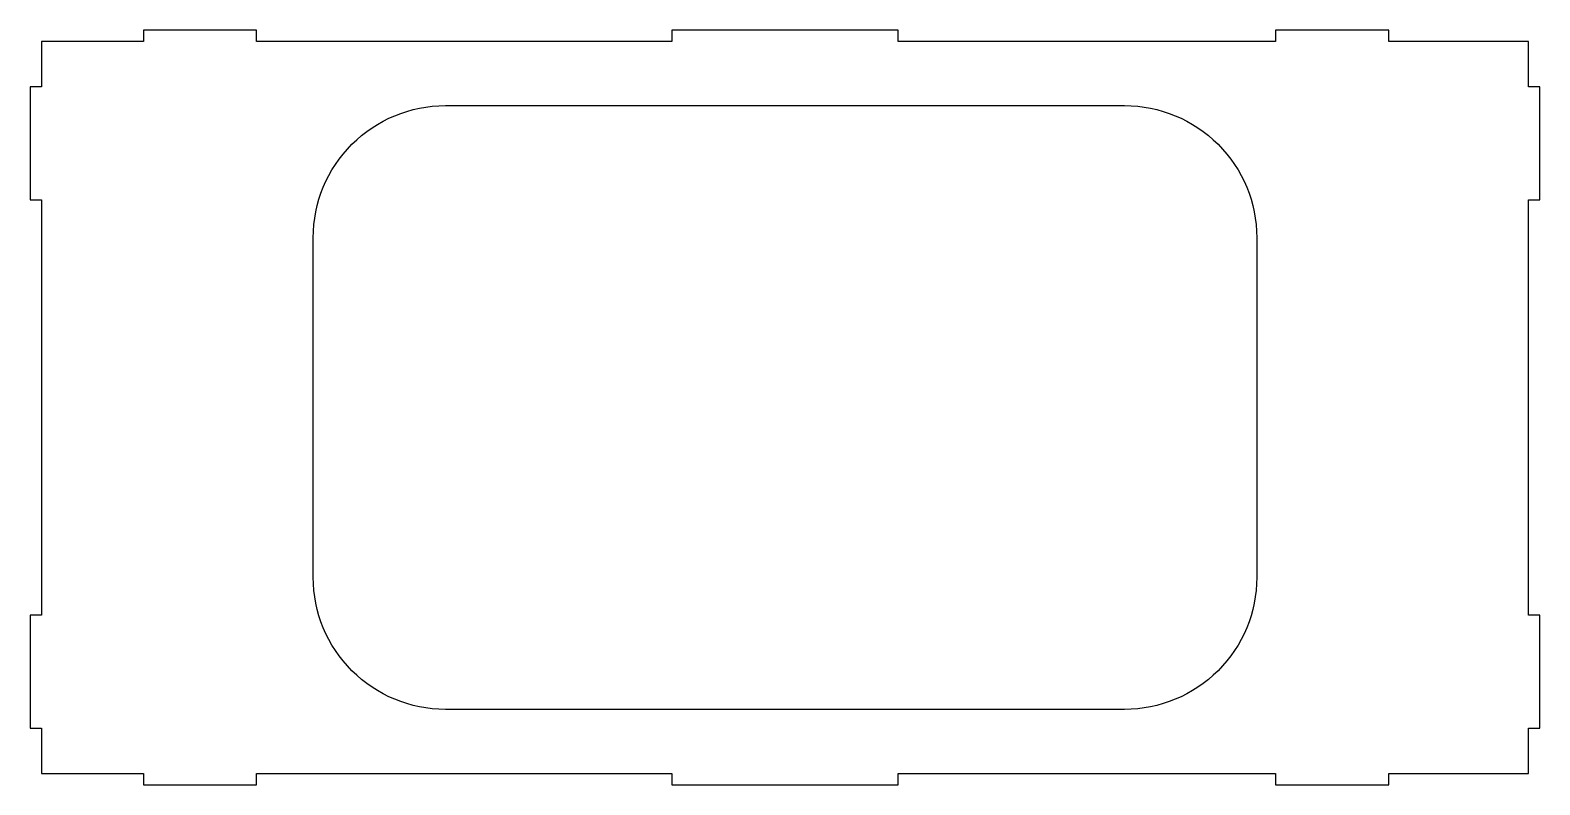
# Model space of a CAD drawing. Header units: millimetres. Extents: x -400 to 0, y -200 to 0.
import ezdxf

# ---------------------------------------------------------------- set-up
doc = ezdxf.new("R2010")
doc.units = ezdxf.units.MM
doc.layers.get('0').update_dxf_attribs({"linetype": 'CONTINUOUS'})

msp = doc.modelspace()

# ---------------------------------------------------------------- linework, layer by layer
msp.add_lwpolyline([(-397, -185), (-397, -197), (-370, -197), (-370, -200), (-340, -200), (-340, -197), (-230, -197), (-230, -200), (-170, -200), (-170, -197), (-70, -197), (-70, -200), (-40, -200), (-40, -197), (-3, -197), (-3, -185), (0, -185), (0, -155), (-3, -155), (-3, -45), (0, -45), (0, -15), (-3, -15), (-3, -3), (-40, -3), (-40, 0), (-70, 0), (-70, -3), (-170, -3), (-170, 0), (-230, 0), (-230, -3), (-340, -3), (-340, 0), (-370, 0), (-370, -3), (-397, -3), (-397, -15), (-400, -15), (-400, -45), (-397, -45), (-397, -155), (-400, -155), (-400, -185)], close=True)
msp.add_lwpolyline([(-290, -20), (-110, -20, -0.414214), (-75, -55), (-75, -145, -0.414214), (-110, -180), (-290, -180, -0.414214), (-325, -145), (-325, -55, -0.414214)], format="xyb", close=True)

doc.saveas('drawing.dxf')
